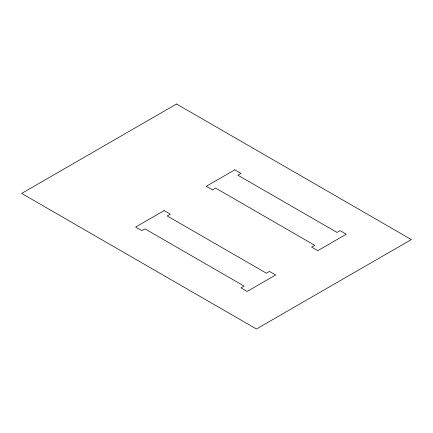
<?xml version="1.0" encoding="UTF-8"?>
<svg xmlns="http://www.w3.org/2000/svg" width="433" height="433" viewBox="0 0 433 433"><rect width="100%" height="100%" fill="white"/><g stroke="black" fill="none" stroke-linecap="round" stroke-linejoin="round"><path stroke-width="0.65" d="M176.54 104.007L21.65 193.427L256.46 328.993L411.35 239.573L176.54 104.007M164.15 210.6L135.648 227.054L141.845 230.627L144.941 228.841L244.071 286.072L240.97 287.858L247.167 291.436L275.669 274.982L269.472 271.404L266.376 273.196L167.246 215.964L170.342 214.173L164.15 210.6M234.778 169.823L206.276 186.277L212.473 189.854L215.569 188.063L314.699 245.294L311.603 247.081L317.795 250.658L346.297 234.204L340.1 230.627L337.004 232.418L237.874 175.186L240.97 173.4L234.778 169.823"/></g></svg>
